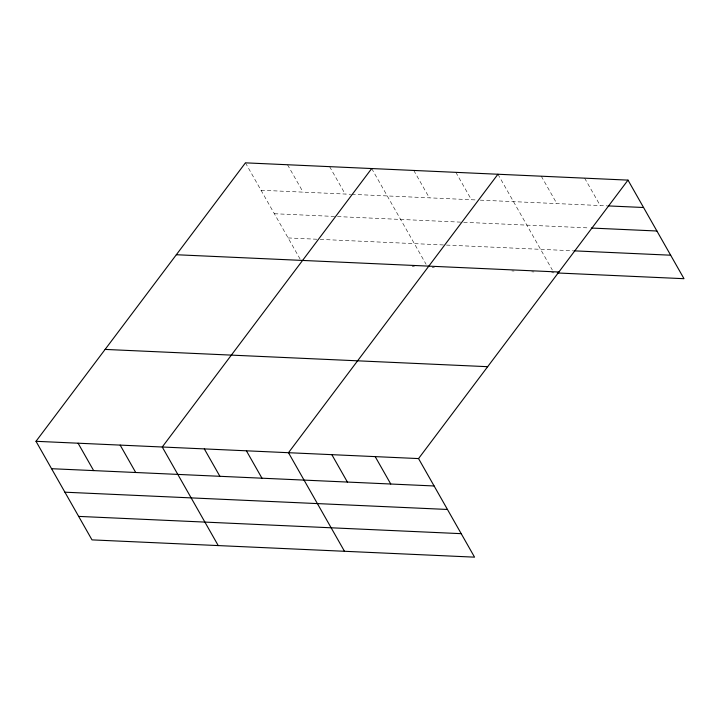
<?xml version="1.0" encoding="UTF-8"?>
<svg xmlns="http://www.w3.org/2000/svg" width="720" height="720" viewBox="0 0 720 720"><rect width="100%" height="100%" fill="white"/><g stroke="black" fill="none" stroke-linecap="round" stroke-linejoin="round"><path stroke-width="0.54" stroke-dasharray="3.6 2.7" d="M261.018 190.242L350.712 194.292M351.819 194.337L475.848 199.935M480.276 200.142L606.879 205.848M274.356 213.732L336.375 216.531M337.482 216.585L462.609 222.228M463.716 222.282L589.095 227.934M288.108 237.933L319.113 239.337M320.22 239.382L445.356 245.034M446.463 245.079L572.832 250.785M412.191 266.427L414.405 266.526M432.126 267.327L434.34 267.426M511.857 270.918L514.071 271.017M531.783 271.818L533.997 271.917M551.718 272.718L553.932 272.817M584.64 178.155L600.21 205.551M541.287 176.202L556.848 203.598M497.934 174.24L552.33 270M455.85 172.341L471.42 199.737M413.775 170.442L429.336 197.838M371.691 168.543L426.096 264.303M329.616 166.644L345.177 194.04M287.532 164.745L303.093 192.141M245.448 162.846L300.384 259.542"/><path stroke-width="1.08" d="M36 441.306L418.545 458.577L474.552 557.154L91.998 539.883L36 441.306L245.448 162.846L628.002 180.117L684 278.694L557.271 272.97M371.691 168.543L162.243 447.003L218.241 545.589M497.934 174.24L288.486 452.7L344.484 551.286M418.545 458.577L628.002 180.117M607.986 205.902L643.563 207.504M591.318 228.042L656.91 231.003M573.939 250.839L670.653 255.204M176.337 254.736L558.882 272.007M105.12 349.416L487.665 366.687M51.561 468.702L434.115 485.973M64.908 492.192L447.453 509.463M78.66 516.393L461.205 533.664M375.192 456.615L390.753 484.011M331.839 454.662L347.4 482.058M246.402 450.801L261.963 478.197M204.318 448.902L219.888 476.298M120.159 445.104L135.72 472.5M78.084 443.205L93.645 470.601"/></g></svg>
